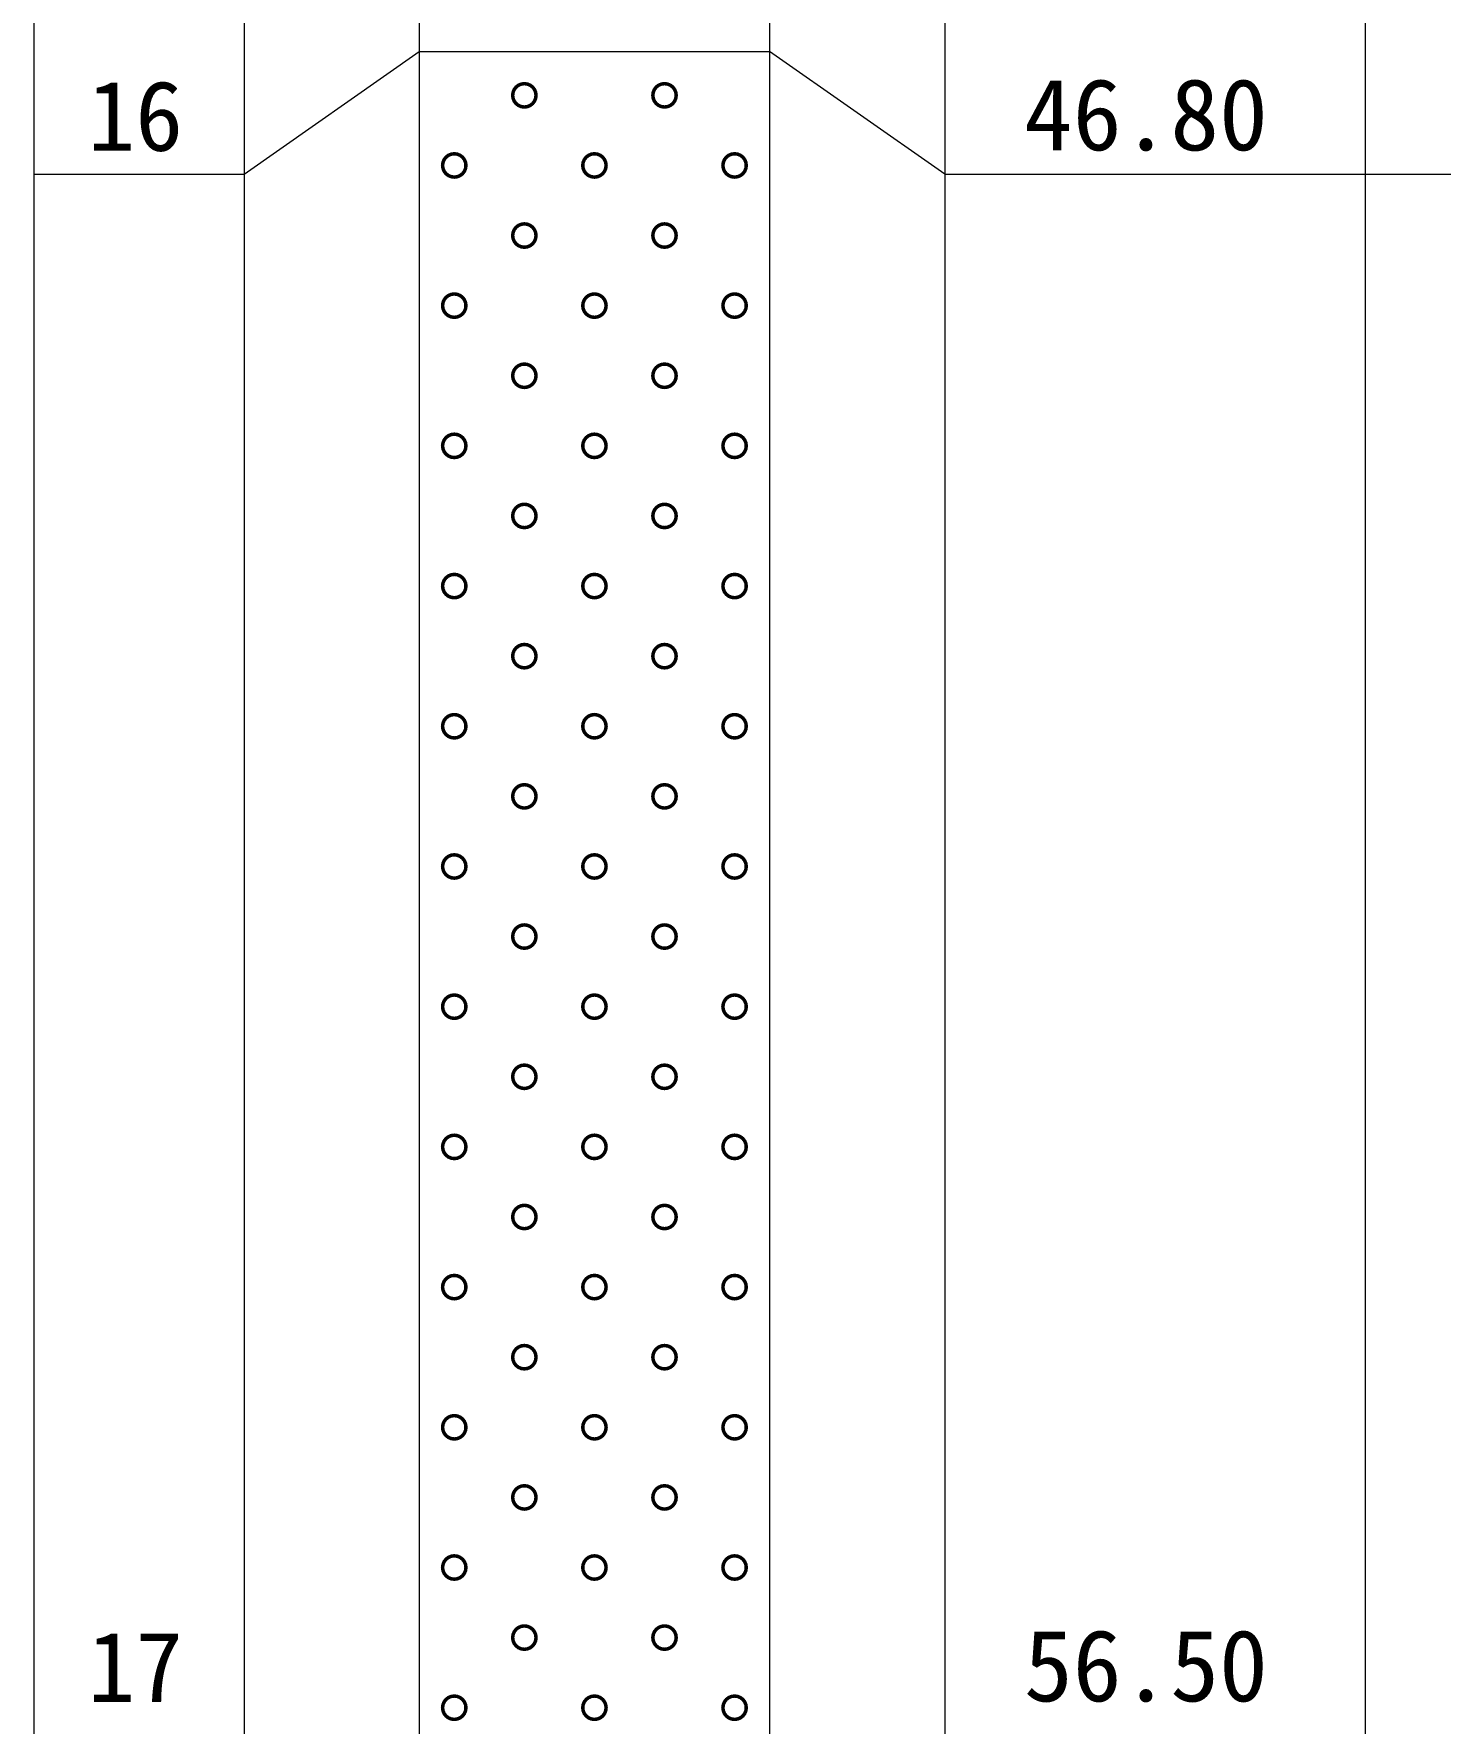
# Model space of a CAD drawing. Header units: inches. Extents: x -27 to 109, y -724 to 26.
# Drawn here: x 15.88 to 23.91, y -55.44 to -45.8 of the extents above; entities that cross this region are included whole.
import ezdxf

# ---------------------------------------------------------------- set-up
doc = ezdxf.new("R2010")
doc.units = ezdxf.units.IN
doc.header["$MEASUREMENT"] = 0
doc.layers.get('0').update_dxf_attribs({"lineweight": 0})
doc.styles.add('宋体', font='')
doc.styles.get('宋体').set_extended_font_data('宋体')

# ---------------------------------------------------------------- blocks, each defined once
blk = doc.blocks.new('lr_block_15')
at = {"color": 7, "const_width": 0.02}
for points in [[(18.7483, -46.1538), (18.7461, -46.1365), (18.7394, -46.1204), (18.7289, -46.1065), (18.715, -46.096), (18.6989, -46.0894), (18.6817, -46.0871), (18.6645, -46.0894), (18.6483, -46.096), (18.6345, -46.1065), (18.6239, -46.1204), (18.6173, -46.1365), (18.615, -46.1538), (18.6173, -46.1709), (18.6239, -46.1871), (18.6345, -46.2009), (18.6483, -46.2115), (18.6645, -46.2182), (18.6817, -46.2204), (18.6989, -46.2182), (18.715, -46.2115), (18.7289, -46.2009), (18.7394, -46.1871), (18.7461, -46.1709), (18.7483, -46.1538)], [(19.5483, -46.1538), (19.5461, -46.1365), (19.5394, -46.1204), (19.5289, -46.1065), (19.515, -46.096), (19.4989, -46.0894), (19.4817, -46.0871), (19.4645, -46.0894), (19.4483, -46.096), (19.4345, -46.1065), (19.4239, -46.1204), (19.4173, -46.1365), (19.415, -46.1538), (19.4173, -46.1709), (19.4239, -46.1871), (19.4345, -46.2009), (19.4483, -46.2115), (19.4645, -46.2182), (19.4817, -46.2204), (19.4989, -46.2182), (19.515, -46.2115), (19.5289, -46.2009), (19.5394, -46.1871), (19.5461, -46.1709), (19.5483, -46.1538)], [(18.3483, -46.5538), (18.3461, -46.5365), (18.3394, -46.5204), (18.3289, -46.5065), (18.315, -46.496), (18.2989, -46.4893), (18.2817, -46.4871), (18.2645, -46.4893), (18.2483, -46.496), (18.2345, -46.5065), (18.2239, -46.5204), (18.2173, -46.5365), (18.215, -46.5538), (18.2173, -46.571), (18.2239, -46.5871), (18.2345, -46.6009), (18.2483, -46.6115), (18.2645, -46.6181), (18.2817, -46.6204), (18.2989, -46.6181), (18.315, -46.6115), (18.3289, -46.6009), (18.3394, -46.5871), (18.3461, -46.571), (18.3483, -46.5538)], [(19.1483, -46.5538), (19.1461, -46.5365), (19.1394, -46.5204), (19.1289, -46.5065), (19.115, -46.496), (19.0989, -46.4893), (19.0817, -46.4871), (19.0645, -46.4893), (19.0483, -46.496), (19.0345, -46.5065), (19.0239, -46.5204), (19.0173, -46.5365), (19.015, -46.5538), (19.0173, -46.571), (19.0239, -46.5871), (19.0345, -46.6009), (19.0483, -46.6115), (19.0645, -46.6181), (19.0817, -46.6204), (19.0989, -46.6181), (19.115, -46.6115), (19.1289, -46.6009), (19.1394, -46.5871), (19.1461, -46.571), (19.1483, -46.5538)], [(19.9483, -46.5538), (19.9461, -46.5365), (19.9394, -46.5204), (19.9289, -46.5065), (19.915, -46.496), (19.8989, -46.4893), (19.8817, -46.4871), (19.8645, -46.4893), (19.8483, -46.496), (19.8345, -46.5065), (19.8239, -46.5204), (19.8173, -46.5365), (19.815, -46.5538), (19.8173, -46.571), (19.8239, -46.5871), (19.8345, -46.6009), (19.8483, -46.6115), (19.8645, -46.6181), (19.8817, -46.6204), (19.8989, -46.6181), (19.915, -46.6115), (19.9289, -46.6009), (19.9394, -46.5871), (19.9461, -46.571), (19.9483, -46.5538)], [(18.7483, -46.9537), (18.7461, -46.9365), (18.7394, -46.9204), (18.7289, -46.9066), (18.715, -46.896), (18.6989, -46.8893), (18.6817, -46.8871), (18.6645, -46.8893), (18.6483, -46.896), (18.6345, -46.9066), (18.6239, -46.9204), (18.6173, -46.9365), (18.615, -46.9537), (18.6173, -46.9709), (18.6239, -46.9871), (18.6345, -47.001), (18.6483, -47.0115), (18.6645, -47.0181), (18.6817, -47.0204), (18.6989, -47.0181), (18.715, -47.0115), (18.7289, -47.001), (18.7394, -46.9871), (18.7461, -46.9709), (18.7483, -46.9537)], [(19.5483, -46.9537), (19.5461, -46.9365), (19.5394, -46.9204), (19.5289, -46.9066), (19.515, -46.896), (19.4989, -46.8893), (19.4817, -46.8871), (19.4645, -46.8893), (19.4483, -46.896), (19.4345, -46.9066), (19.4239, -46.9204), (19.4173, -46.9365), (19.415, -46.9537), (19.4173, -46.9709), (19.4239, -46.9871), (19.4345, -47.001), (19.4483, -47.0115), (19.4645, -47.0181), (19.4817, -47.0204), (19.4989, -47.0181), (19.515, -47.0115), (19.5289, -47.001), (19.5394, -46.9871), (19.5461, -46.9709), (19.5483, -46.9537)], [(18.3483, -47.3537), (18.3461, -47.3366), (18.3394, -47.3204), (18.3289, -47.3065), (18.315, -47.296), (18.2989, -47.2893), (18.2817, -47.2871), (18.2645, -47.2893), (18.2483, -47.296), (18.2345, -47.3065), (18.2239, -47.3204), (18.2173, -47.3366), (18.215, -47.3537), (18.2173, -47.3709), (18.2239, -47.3871), (18.2345, -47.4009), (18.2483, -47.4115), (18.2645, -47.4181), (18.2817, -47.4204), (18.2989, -47.4181), (18.315, -47.4115), (18.3289, -47.4009), (18.3394, -47.3871), (18.3461, -47.3709), (18.3483, -47.3537)], [(19.1483, -47.3537), (19.1461, -47.3366), (19.1394, -47.3204), (19.1289, -47.3065), (19.115, -47.296), (19.0989, -47.2893), (19.0817, -47.2871), (19.0645, -47.2893), (19.0483, -47.296), (19.0345, -47.3065), (19.0239, -47.3204), (19.0173, -47.3366), (19.015, -47.3537), (19.0173, -47.3709), (19.0239, -47.3871), (19.0345, -47.4009), (19.0483, -47.4115), (19.0645, -47.4181), (19.0817, -47.4204), (19.0989, -47.4181), (19.115, -47.4115), (19.1289, -47.4009), (19.1394, -47.3871), (19.1461, -47.3709), (19.1483, -47.3537)], [(19.9483, -47.3537), (19.9461, -47.3366), (19.9394, -47.3204), (19.9289, -47.3065), (19.915, -47.296), (19.8989, -47.2893), (19.8817, -47.2871), (19.8645, -47.2893), (19.8483, -47.296), (19.8345, -47.3065), (19.8239, -47.3204), (19.8173, -47.3366), (19.815, -47.3537), (19.8173, -47.3709), (19.8239, -47.3871), (19.8345, -47.4009), (19.8483, -47.4115), (19.8645, -47.4181), (19.8817, -47.4204), (19.8989, -47.4181), (19.915, -47.4115), (19.9289, -47.4009), (19.9394, -47.3871), (19.9461, -47.3709), (19.9483, -47.3537)], [(18.7483, -47.7537), (18.7461, -47.7365), (18.7394, -47.7204), (18.7289, -47.7065), (18.715, -47.696), (18.6989, -47.6893), (18.6817, -47.6871), (18.6645, -47.6893), (18.6483, -47.696), (18.6345, -47.7065), (18.6239, -47.7204), (18.6173, -47.7365), (18.615, -47.7537), (18.6173, -47.7709), (18.6239, -47.7871), (18.6345, -47.8009), (18.6483, -47.8115), (18.6645, -47.8182), (18.6817, -47.8204), (18.6989, -47.8182), (18.715, -47.8115), (18.7289, -47.8009), (18.7394, -47.7871), (18.7461, -47.7709), (18.7483, -47.7537)], [(19.5483, -47.7537), (19.5461, -47.7365), (19.5394, -47.7204), (19.5289, -47.7065), (19.515, -47.696), (19.4989, -47.6893), (19.4817, -47.6871), (19.4645, -47.6893), (19.4483, -47.696), (19.4345, -47.7065), (19.4239, -47.7204), (19.4173, -47.7365), (19.415, -47.7537), (19.4173, -47.7709), (19.4239, -47.7871), (19.4345, -47.8009), (19.4483, -47.8115), (19.4645, -47.8182), (19.4817, -47.8204), (19.4989, -47.8182), (19.515, -47.8115), (19.5289, -47.8009), (19.5394, -47.7871), (19.5461, -47.7709), (19.5483, -47.7537)], [(18.3483, -48.1538), (18.3461, -48.1365), (18.3394, -48.1204), (18.3289, -48.1065), (18.315, -48.096), (18.2989, -48.0893), (18.2817, -48.0871), (18.2645, -48.0893), (18.2483, -48.096), (18.2345, -48.1065), (18.2239, -48.1204), (18.2173, -48.1365), (18.215, -48.1538), (18.2173, -48.1709), (18.2239, -48.1871), (18.2345, -48.2009), (18.2483, -48.2115), (18.2645, -48.2181), (18.2817, -48.2204), (18.2989, -48.2181), (18.315, -48.2115), (18.3289, -48.2009), (18.3394, -48.1871), (18.3461, -48.1709), (18.3483, -48.1538)], [(19.1483, -48.1538), (19.1461, -48.1365), (19.1394, -48.1204), (19.1289, -48.1065), (19.115, -48.096), (19.0989, -48.0893), (19.0817, -48.0871), (19.0645, -48.0893), (19.0483, -48.096), (19.0345, -48.1065), (19.0239, -48.1204), (19.0173, -48.1365), (19.015, -48.1538), (19.0173, -48.1709), (19.0239, -48.1871), (19.0345, -48.2009), (19.0483, -48.2115), (19.0645, -48.2181), (19.0817, -48.2204), (19.0989, -48.2181), (19.115, -48.2115), (19.1289, -48.2009), (19.1394, -48.1871), (19.1461, -48.1709), (19.1483, -48.1538)], [(19.9483, -48.1538), (19.9461, -48.1365), (19.9394, -48.1204), (19.9289, -48.1065), (19.915, -48.096), (19.8989, -48.0893), (19.8817, -48.0871), (19.8645, -48.0893), (19.8483, -48.096), (19.8345, -48.1065), (19.8239, -48.1204), (19.8173, -48.1365), (19.815, -48.1538), (19.8173, -48.1709), (19.8239, -48.1871), (19.8345, -48.2009), (19.8483, -48.2115), (19.8645, -48.2181), (19.8817, -48.2204), (19.8989, -48.2181), (19.915, -48.2115), (19.9289, -48.2009), (19.9394, -48.1871), (19.9461, -48.1709), (19.9483, -48.1538)], [(18.7483, -48.5537), (18.7461, -48.5365), (18.7394, -48.5204), (18.7289, -48.5065), (18.715, -48.496), (18.6989, -48.4893), (18.6817, -48.4871), (18.6645, -48.4893), (18.6483, -48.496), (18.6345, -48.5065), (18.6239, -48.5204), (18.6173, -48.5365), (18.615, -48.5537), (18.6173, -48.5709), (18.6239, -48.5871), (18.6345, -48.6009), (18.6483, -48.6115), (18.6645, -48.6181), (18.6817, -48.6204), (18.6989, -48.6181), (18.715, -48.6115), (18.7289, -48.6009), (18.7394, -48.5871), (18.7461, -48.5709), (18.7483, -48.5537)], [(19.5483, -48.5537), (19.5461, -48.5365), (19.5394, -48.5204), (19.5289, -48.5065), (19.515, -48.496), (19.4989, -48.4893), (19.4817, -48.4871), (19.4645, -48.4893), (19.4483, -48.496), (19.4345, -48.5065), (19.4239, -48.5204), (19.4173, -48.5365), (19.415, -48.5537), (19.4173, -48.5709), (19.4239, -48.5871), (19.4345, -48.6009), (19.4483, -48.6115), (19.4645, -48.6181), (19.4817, -48.6204), (19.4989, -48.6181), (19.515, -48.6115), (19.5289, -48.6009), (19.5394, -48.5871), (19.5461, -48.5709), (19.5483, -48.5537)], [(18.3483, -48.9537), (18.3461, -48.9365), (18.3394, -48.9204), (18.3289, -48.9065), (18.315, -48.896), (18.2989, -48.8893), (18.2817, -48.8871), (18.2645, -48.8893), (18.2483, -48.896), (18.2345, -48.9065), (18.2239, -48.9204), (18.2173, -48.9365), (18.215, -48.9537), (18.2173, -48.9709), (18.2239, -48.9871), (18.2345, -49.0009), (18.2483, -49.0115), (18.2645, -49.0181), (18.2817, -49.0204), (18.2989, -49.0181), (18.315, -49.0115), (18.3289, -49.0009), (18.3394, -48.9871), (18.3461, -48.9709), (18.3483, -48.9537)], [(19.1483, -48.9537), (19.1461, -48.9365), (19.1394, -48.9204), (19.1289, -48.9065), (19.115, -48.896), (19.0989, -48.8893), (19.0817, -48.8871), (19.0645, -48.8893), (19.0483, -48.896), (19.0345, -48.9065), (19.0239, -48.9204), (19.0173, -48.9365), (19.015, -48.9537), (19.0173, -48.9709), (19.0239, -48.9871), (19.0345, -49.0009), (19.0483, -49.0115), (19.0645, -49.0181), (19.0817, -49.0204), (19.0989, -49.0181), (19.115, -49.0115), (19.1289, -49.0009), (19.1394, -48.9871), (19.1461, -48.9709), (19.1483, -48.9537)], [(19.9483, -48.9537), (19.9461, -48.9365), (19.9394, -48.9204), (19.9289, -48.9065), (19.915, -48.896), (19.8989, -48.8893), (19.8817, -48.8871), (19.8645, -48.8893), (19.8483, -48.896), (19.8345, -48.9065), (19.8239, -48.9204), (19.8173, -48.9365), (19.815, -48.9537), (19.8173, -48.9709), (19.8239, -48.9871), (19.8345, -49.0009), (19.8483, -49.0115), (19.8645, -49.0181), (19.8817, -49.0204), (19.8989, -49.0181), (19.915, -49.0115), (19.9289, -49.0009), (19.9394, -48.9871), (19.9461, -48.9709), (19.9483, -48.9537)], [(18.7483, -49.3537), (18.7461, -49.3365), (18.7394, -49.3204), (18.7289, -49.3065), (18.715, -49.296), (18.6989, -49.2893), (18.6817, -49.2871), (18.6645, -49.2893), (18.6483, -49.296), (18.6345, -49.3065), (18.6239, -49.3204), (18.6173, -49.3365), (18.615, -49.3537), (18.6173, -49.3709), (18.6239, -49.3871), (18.6345, -49.4009), (18.6483, -49.4115), (18.6645, -49.4181), (18.6817, -49.4204), (18.6989, -49.4181), (18.715, -49.4115), (18.7289, -49.4009), (18.7394, -49.3871), (18.7461, -49.3709), (18.7483, -49.3537)], [(19.5483, -49.3537), (19.5461, -49.3365), (19.5394, -49.3204), (19.5289, -49.3065), (19.515, -49.296), (19.4989, -49.2893), (19.4817, -49.2871), (19.4645, -49.2893), (19.4483, -49.296), (19.4345, -49.3065), (19.4239, -49.3204), (19.4173, -49.3365), (19.415, -49.3537), (19.4173, -49.3709), (19.4239, -49.3871), (19.4345, -49.4009), (19.4483, -49.4115), (19.4645, -49.4181), (19.4817, -49.4204), (19.4989, -49.4181), (19.515, -49.4115), (19.5289, -49.4009), (19.5394, -49.3871), (19.5461, -49.3709), (19.5483, -49.3537)], [(18.3483, -49.7537), (18.3461, -49.7365), (18.3394, -49.7204), (18.3289, -49.7065), (18.315, -49.696), (18.2989, -49.6893), (18.2817, -49.6871), (18.2645, -49.6893), (18.2483, -49.696), (18.2345, -49.7065), (18.2239, -49.7204), (18.2173, -49.7365), (18.215, -49.7537), (18.2173, -49.7709), (18.2239, -49.7871), (18.2345, -49.8009), (18.2483, -49.8115), (18.2645, -49.8181), (18.2817, -49.8204), (18.2989, -49.8181), (18.315, -49.8115), (18.3289, -49.8009), (18.3394, -49.7871), (18.3461, -49.7709), (18.3483, -49.7537)], [(19.1483, -49.7537), (19.1461, -49.7365), (19.1394, -49.7204), (19.1289, -49.7065), (19.115, -49.696), (19.0989, -49.6893), (19.0817, -49.6871), (19.0645, -49.6893), (19.0483, -49.696), (19.0345, -49.7065), (19.0239, -49.7204), (19.0173, -49.7365), (19.015, -49.7537), (19.0173, -49.7709), (19.0239, -49.7871), (19.0345, -49.8009), (19.0483, -49.8115), (19.0645, -49.8181), (19.0817, -49.8204), (19.0989, -49.8181), (19.115, -49.8115), (19.1289, -49.8009), (19.1394, -49.7871), (19.1461, -49.7709), (19.1483, -49.7537)], [(19.9483, -49.7537), (19.9461, -49.7365), (19.9394, -49.7204), (19.9289, -49.7065), (19.915, -49.696), (19.8989, -49.6893), (19.8817, -49.6871), (19.8645, -49.6893), (19.8483, -49.696), (19.8345, -49.7065), (19.8239, -49.7204), (19.8173, -49.7365), (19.815, -49.7537), (19.8173, -49.7709), (19.8239, -49.7871), (19.8345, -49.8009), (19.8483, -49.8115), (19.8645, -49.8181), (19.8817, -49.8204), (19.8989, -49.8181), (19.915, -49.8115), (19.9289, -49.8009), (19.9394, -49.7871), (19.9461, -49.7709), (19.9483, -49.7537)], [(18.7483, -50.1537), (18.7461, -50.1365), (18.7394, -50.1204), (18.7289, -50.1065), (18.715, -50.096), (18.6989, -50.0893), (18.6817, -50.0871), (18.6645, -50.0893), (18.6483, -50.096), (18.6345, -50.1065), (18.6239, -50.1204), (18.6173, -50.1365), (18.615, -50.1537), (18.6173, -50.1709), (18.6239, -50.1871), (18.6345, -50.2009), (18.6483, -50.2115), (18.6645, -50.2181), (18.6817, -50.2204), (18.6989, -50.2181), (18.715, -50.2115), (18.7289, -50.2009), (18.7394, -50.1871), (18.7461, -50.1709), (18.7483, -50.1537)], [(19.5483, -50.1537), (19.5461, -50.1365), (19.5394, -50.1204), (19.5289, -50.1065), (19.515, -50.096), (19.4989, -50.0893), (19.4817, -50.0871), (19.4645, -50.0893), (19.4483, -50.096), (19.4345, -50.1065), (19.4239, -50.1204), (19.4173, -50.1365), (19.415, -50.1537), (19.4173, -50.1709), (19.4239, -50.1871), (19.4345, -50.2009), (19.4483, -50.2115), (19.4645, -50.2181), (19.4817, -50.2204), (19.4989, -50.2181), (19.515, -50.2115), (19.5289, -50.2009), (19.5394, -50.1871), (19.5461, -50.1709), (19.5483, -50.1537)], [(18.3483, -50.5537), (18.3461, -50.5365), (18.3394, -50.5204), (18.3289, -50.5065), (18.315, -50.496), (18.2989, -50.4893), (18.2817, -50.4871), (18.2645, -50.4893), (18.2483, -50.496), (18.2345, -50.5065), (18.2239, -50.5204), (18.2173, -50.5365), (18.215, -50.5537), (18.2173, -50.5709), (18.2239, -50.5871), (18.2345, -50.6009), (18.2483, -50.6115), (18.2645, -50.6181), (18.2817, -50.6204), (18.2989, -50.6181), (18.315, -50.6115), (18.3289, -50.6009), (18.3394, -50.5871), (18.3461, -50.5709), (18.3483, -50.5537)], [(19.1483, -50.5537), (19.1461, -50.5365), (19.1394, -50.5204), (19.1289, -50.5065), (19.115, -50.496), (19.0989, -50.4893), (19.0817, -50.4871), (19.0645, -50.4893), (19.0483, -50.496), (19.0345, -50.5065), (19.0239, -50.5204), (19.0173, -50.5365), (19.015, -50.5537), (19.0173, -50.5709), (19.0239, -50.5871), (19.0345, -50.6009), (19.0483, -50.6115), (19.0645, -50.6181), (19.0817, -50.6204), (19.0989, -50.6181), (19.115, -50.6115), (19.1289, -50.6009), (19.1394, -50.5871), (19.1461, -50.5709), (19.1483, -50.5537)], [(19.9483, -50.5537), (19.9461, -50.5365), (19.9394, -50.5204), (19.9289, -50.5065), (19.915, -50.496), (19.8989, -50.4893), (19.8817, -50.4871), (19.8645, -50.4893), (19.8483, -50.496), (19.8345, -50.5065), (19.8239, -50.5204), (19.8173, -50.5365), (19.815, -50.5537), (19.8173, -50.5709), (19.8239, -50.5871), (19.8345, -50.6009), (19.8483, -50.6115), (19.8645, -50.6181), (19.8817, -50.6204), (19.8989, -50.6181), (19.915, -50.6115), (19.9289, -50.6009), (19.9394, -50.5871), (19.9461, -50.5709), (19.9483, -50.5537)], [(18.7483, -50.9537), (18.7461, -50.9365), (18.7394, -50.9204), (18.7289, -50.9065), (18.715, -50.896), (18.6989, -50.8893), (18.6817, -50.8871), (18.6645, -50.8893), (18.6483, -50.896), (18.6345, -50.9065), (18.6239, -50.9204), (18.6173, -50.9365), (18.615, -50.9537), (18.6173, -50.9709), (18.6239, -50.9871), (18.6345, -51.0009), (18.6483, -51.0115), (18.6645, -51.0181), (18.6817, -51.0204), (18.6989, -51.0181), (18.715, -51.0115), (18.7289, -51.0009), (18.7394, -50.9871), (18.7461, -50.9709), (18.7483, -50.9537)], [(19.5483, -50.9537), (19.5461, -50.9365), (19.5394, -50.9204), (19.5289, -50.9065), (19.515, -50.896), (19.4989, -50.8893), (19.4817, -50.8871), (19.4645, -50.8893), (19.4483, -50.896), (19.4345, -50.9065), (19.4239, -50.9204), (19.4173, -50.9365), (19.415, -50.9537), (19.4173, -50.9709), (19.4239, -50.9871), (19.4345, -51.0009), (19.4483, -51.0115), (19.4645, -51.0181), (19.4817, -51.0204), (19.4989, -51.0181), (19.515, -51.0115), (19.5289, -51.0009), (19.5394, -50.9871), (19.5461, -50.9709), (19.5483, -50.9537)], [(18.3483, -51.3537), (18.3461, -51.3365), (18.3394, -51.3204), (18.3289, -51.3065), (18.315, -51.296), (18.2989, -51.2893), (18.2817, -51.2871), (18.2645, -51.2893), (18.2483, -51.296), (18.2345, -51.3065), (18.2239, -51.3204), (18.2173, -51.3365), (18.215, -51.3537), (18.2173, -51.3709), (18.2239, -51.3871), (18.2345, -51.4009), (18.2483, -51.4115), (18.2645, -51.4181), (18.2817, -51.4204), (18.2989, -51.4181), (18.315, -51.4115), (18.3289, -51.4009), (18.3394, -51.3871), (18.3461, -51.3709), (18.3483, -51.3537)], [(19.1483, -51.3537), (19.1461, -51.3365), (19.1394, -51.3204), (19.1289, -51.3065), (19.115, -51.296), (19.0989, -51.2893), (19.0817, -51.2871), (19.0645, -51.2893), (19.0483, -51.296), (19.0345, -51.3065), (19.0239, -51.3204), (19.0173, -51.3365), (19.015, -51.3537), (19.0173, -51.3709), (19.0239, -51.3871), (19.0345, -51.4009), (19.0483, -51.4115), (19.0645, -51.4181), (19.0817, -51.4204), (19.0989, -51.4181), (19.115, -51.4115), (19.1289, -51.4009), (19.1394, -51.3871), (19.1461, -51.3709), (19.1483, -51.3537)], [(19.9483, -51.3537), (19.9461, -51.3365), (19.9394, -51.3204), (19.9289, -51.3065), (19.915, -51.296), (19.8989, -51.2893), (19.8817, -51.2871), (19.8645, -51.2893), (19.8483, -51.296), (19.8345, -51.3065), (19.8239, -51.3204), (19.8173, -51.3365), (19.815, -51.3537), (19.8173, -51.3709), (19.8239, -51.3871), (19.8345, -51.4009), (19.8483, -51.4115), (19.8645, -51.4181), (19.8817, -51.4204), (19.8989, -51.4181), (19.915, -51.4115), (19.9289, -51.4009), (19.9394, -51.3871), (19.9461, -51.3709), (19.9483, -51.3537)], [(18.7483, -51.7537), (18.7461, -51.7365), (18.7394, -51.7204), (18.7289, -51.7065), (18.715, -51.696), (18.6989, -51.6893), (18.6817, -51.6871), (18.6645, -51.6893), (18.6483, -51.696), (18.6345, -51.7065), (18.6239, -51.7204), (18.6173, -51.7365), (18.615, -51.7537), (18.6173, -51.7709), (18.6239, -51.7871), (18.6345, -51.8009), (18.6483, -51.8115), (18.6645, -51.8181), (18.6817, -51.8204), (18.6989, -51.8181), (18.715, -51.8115), (18.7289, -51.8009), (18.7394, -51.7871), (18.7461, -51.7709), (18.7483, -51.7537)], [(19.5483, -51.7537), (19.5461, -51.7365), (19.5394, -51.7204), (19.5289, -51.7065), (19.515, -51.696), (19.4989, -51.6893), (19.4817, -51.6871), (19.4645, -51.6893), (19.4483, -51.696), (19.4345, -51.7065), (19.4239, -51.7204), (19.4173, -51.7365), (19.415, -51.7537), (19.4173, -51.7709), (19.4239, -51.7871), (19.4345, -51.8009), (19.4483, -51.8115), (19.4645, -51.8181), (19.4817, -51.8204), (19.4989, -51.8181), (19.515, -51.8115), (19.5289, -51.8009), (19.5394, -51.7871), (19.5461, -51.7709), (19.5483, -51.7537)], [(18.3483, -52.1537), (18.3461, -52.1365), (18.3394, -52.1204), (18.3289, -52.1065), (18.315, -52.096), (18.2989, -52.0893), (18.2817, -52.0871), (18.2645, -52.0893), (18.2483, -52.096), (18.2345, -52.1065), (18.2239, -52.1204), (18.2173, -52.1365), (18.215, -52.1537), (18.2173, -52.1709), (18.2239, -52.1871), (18.2345, -52.2009), (18.2483, -52.2115), (18.2645, -52.2181), (18.2817, -52.2204), (18.2989, -52.2181), (18.315, -52.2115), (18.3289, -52.2009), (18.3394, -52.1871), (18.3461, -52.1709), (18.3483, -52.1537)], [(19.1483, -52.1537), (19.1461, -52.1365), (19.1394, -52.1204), (19.1289, -52.1065), (19.115, -52.096), (19.0989, -52.0893), (19.0817, -52.0871), (19.0645, -52.0893), (19.0483, -52.096), (19.0345, -52.1065), (19.0239, -52.1204), (19.0173, -52.1365), (19.015, -52.1537), (19.0173, -52.1709), (19.0239, -52.1871), (19.0345, -52.2009), (19.0483, -52.2115), (19.0645, -52.2181), (19.0817, -52.2204), (19.0989, -52.2181), (19.115, -52.2115), (19.1289, -52.2009), (19.1394, -52.1871), (19.1461, -52.1709), (19.1483, -52.1537)], [(19.9483, -52.1537), (19.9461, -52.1365), (19.9394, -52.1204), (19.9289, -52.1065), (19.915, -52.096), (19.8989, -52.0893), (19.8817, -52.0871), (19.8645, -52.0893), (19.8483, -52.096), (19.8345, -52.1065), (19.8239, -52.1204), (19.8173, -52.1365), (19.815, -52.1537), (19.8173, -52.1709), (19.8239, -52.1871), (19.8345, -52.2009), (19.8483, -52.2115), (19.8645, -52.2181), (19.8817, -52.2204), (19.8989, -52.2181), (19.915, -52.2115), (19.9289, -52.2009), (19.9394, -52.1871), (19.9461, -52.1709), (19.9483, -52.1537)], [(18.7483, -52.5537), (18.7461, -52.5365), (18.7394, -52.5204), (18.7289, -52.5065), (18.715, -52.496), (18.6989, -52.4893), (18.6817, -52.4871), (18.6645, -52.4893), (18.6483, -52.496), (18.6345, -52.5065), (18.6239, -52.5204), (18.6173, -52.5365), (18.615, -52.5537), (18.6173, -52.5709), (18.6239, -52.5871), (18.6345, -52.6009), (18.6483, -52.6115), (18.6645, -52.6181), (18.6817, -52.6204), (18.6989, -52.6181), (18.715, -52.6115), (18.7289, -52.6009), (18.7394, -52.5871), (18.7461, -52.5709), (18.7483, -52.5537)], [(19.5483, -52.5537), (19.5461, -52.5365), (19.5394, -52.5204), (19.5289, -52.5065), (19.515, -52.496), (19.4989, -52.4893), (19.4817, -52.4871), (19.4645, -52.4893), (19.4483, -52.496), (19.4345, -52.5065), (19.4239, -52.5204), (19.4173, -52.5365), (19.415, -52.5537), (19.4173, -52.5709), (19.4239, -52.5871), (19.4345, -52.6009), (19.4483, -52.6115), (19.4645, -52.6181), (19.4817, -52.6204), (19.4989, -52.6181), (19.515, -52.6115), (19.5289, -52.6009), (19.5394, -52.5871), (19.5461, -52.5709), (19.5483, -52.5537)], [(18.3483, -52.9537), (18.3461, -52.9365), (18.3394, -52.9204), (18.3289, -52.9065), (18.315, -52.896), (18.2989, -52.8893), (18.2817, -52.8871), (18.2645, -52.8893), (18.2483, -52.896), (18.2345, -52.9065), (18.2239, -52.9204), (18.2173, -52.9365), (18.215, -52.9537), (18.2173, -52.9709), (18.2239, -52.9871), (18.2345, -53.0009), (18.2483, -53.0115), (18.2645, -53.0181), (18.2817, -53.0204), (18.2989, -53.0181), (18.315, -53.0115), (18.3289, -53.0009), (18.3394, -52.9871), (18.3461, -52.9709), (18.3483, -52.9537)], [(19.1483, -52.9537), (19.1461, -52.9365), (19.1394, -52.9204), (19.1289, -52.9065), (19.115, -52.896), (19.0989, -52.8893), (19.0817, -52.8871), (19.0645, -52.8893), (19.0483, -52.896), (19.0345, -52.9065), (19.0239, -52.9204), (19.0173, -52.9365), (19.015, -52.9537), (19.0173, -52.9709), (19.0239, -52.9871), (19.0345, -53.0009), (19.0483, -53.0115), (19.0645, -53.0181), (19.0817, -53.0204), (19.0989, -53.0181), (19.115, -53.0115), (19.1289, -53.0009), (19.1394, -52.9871), (19.1461, -52.9709), (19.1483, -52.9537)], [(19.9483, -52.9537), (19.9461, -52.9365), (19.9394, -52.9204), (19.9289, -52.9065), (19.915, -52.896), (19.8989, -52.8893), (19.8817, -52.8871), (19.8645, -52.8893), (19.8483, -52.896), (19.8345, -52.9065), (19.8239, -52.9204), (19.8173, -52.9365), (19.815, -52.9537), (19.8173, -52.9709), (19.8239, -52.9871), (19.8345, -53.0009), (19.8483, -53.0115), (19.8645, -53.0181), (19.8817, -53.0204), (19.8989, -53.0181), (19.915, -53.0115), (19.9289, -53.0009), (19.9394, -52.9871), (19.9461, -52.9709), (19.9483, -52.9537)], [(18.7483, -53.3537), (18.7461, -53.3365), (18.7394, -53.3204), (18.7289, -53.3065), (18.715, -53.296), (18.6989, -53.2893), (18.6817, -53.2871), (18.6645, -53.2893), (18.6483, -53.296), (18.6345, -53.3065), (18.6239, -53.3204), (18.6173, -53.3365), (18.615, -53.3537), (18.6173, -53.3709), (18.6239, -53.3871), (18.6345, -53.4009), (18.6483, -53.4115), (18.6645, -53.4181), (18.6817, -53.4204), (18.6989, -53.4181), (18.715, -53.4115), (18.7289, -53.4009), (18.7394, -53.3871), (18.7461, -53.3709), (18.7483, -53.3537)], [(19.5483, -53.3537), (19.5461, -53.3365), (19.5394, -53.3204), (19.5289, -53.3065), (19.515, -53.296), (19.4989, -53.2893), (19.4817, -53.2871), (19.4645, -53.2893), (19.4483, -53.296), (19.4345, -53.3065), (19.4239, -53.3204), (19.4173, -53.3365), (19.415, -53.3537), (19.4173, -53.3709), (19.4239, -53.3871), (19.4345, -53.4009), (19.4483, -53.4115), (19.4645, -53.4181), (19.4817, -53.4204), (19.4989, -53.4181), (19.515, -53.4115), (19.5289, -53.4009), (19.5394, -53.3871), (19.5461, -53.3709), (19.5483, -53.3537)], [(18.3483, -53.7537), (18.3461, -53.7365), (18.3394, -53.7204), (18.3289, -53.7065), (18.315, -53.696), (18.2989, -53.6893), (18.2817, -53.6871), (18.2645, -53.6893), (18.2483, -53.696), (18.2345, -53.7065), (18.2239, -53.7204), (18.2173, -53.7365), (18.215, -53.7537), (18.2173, -53.7709), (18.2239, -53.7871), (18.2345, -53.8009), (18.2483, -53.8115), (18.2645, -53.8181), (18.2817, -53.8204), (18.2989, -53.8181), (18.315, -53.8115), (18.3289, -53.8009), (18.3394, -53.7871), (18.3461, -53.7709), (18.3483, -53.7537)], [(19.1483, -53.7537), (19.1461, -53.7365), (19.1394, -53.7204), (19.1289, -53.7065), (19.115, -53.696), (19.0989, -53.6893), (19.0817, -53.6871), (19.0645, -53.6893), (19.0483, -53.696), (19.0345, -53.7065), (19.0239, -53.7204), (19.0173, -53.7365), (19.015, -53.7537), (19.0173, -53.7709), (19.0239, -53.7871), (19.0345, -53.8009), (19.0483, -53.8115), (19.0645, -53.8181), (19.0817, -53.8204), (19.0989, -53.8181), (19.115, -53.8115), (19.1289, -53.8009), (19.1394, -53.7871), (19.1461, -53.7709), (19.1483, -53.7537)], [(19.9483, -53.7537), (19.9461, -53.7365), (19.9394, -53.7204), (19.9289, -53.7065), (19.915, -53.696), (19.8989, -53.6893), (19.8817, -53.6871), (19.8645, -53.6893), (19.8483, -53.696), (19.8345, -53.7065), (19.8239, -53.7204), (19.8173, -53.7365), (19.815, -53.7537), (19.8173, -53.7709), (19.8239, -53.7871), (19.8345, -53.8009), (19.8483, -53.8115), (19.8645, -53.8181), (19.8817, -53.8204), (19.8989, -53.8181), (19.915, -53.8115), (19.9289, -53.8009), (19.9394, -53.7871), (19.9461, -53.7709), (19.9483, -53.7537)], [(18.7483, -54.1537), (18.7461, -54.1365), (18.7394, -54.1204), (18.7289, -54.1065), (18.715, -54.096), (18.6989, -54.0893), (18.6817, -54.0871), (18.6645, -54.0893), (18.6483, -54.096), (18.6345, -54.1065), (18.6239, -54.1204), (18.6173, -54.1365), (18.615, -54.1537), (18.6173, -54.1709), (18.6239, -54.1871), (18.6345, -54.2009), (18.6483, -54.2115), (18.6645, -54.2181), (18.6817, -54.2204), (18.6989, -54.2181), (18.715, -54.2115), (18.7289, -54.2009), (18.7394, -54.1871), (18.7461, -54.1709), (18.7483, -54.1537)], [(19.5483, -54.1537), (19.5461, -54.1365), (19.5394, -54.1204), (19.5289, -54.1065), (19.515, -54.096), (19.4989, -54.0893), (19.4817, -54.0871), (19.4645, -54.0893), (19.4483, -54.096), (19.4345, -54.1065), (19.4239, -54.1204), (19.4173, -54.1365), (19.415, -54.1537), (19.4173, -54.1709), (19.4239, -54.1871), (19.4345, -54.2009), (19.4483, -54.2115), (19.4645, -54.2181), (19.4817, -54.2204), (19.4989, -54.2181), (19.515, -54.2115), (19.5289, -54.2009), (19.5394, -54.1871), (19.5461, -54.1709), (19.5483, -54.1537)], [(18.3483, -54.5537), (18.3461, -54.5365), (18.3394, -54.5204), (18.3289, -54.5065), (18.315, -54.496), (18.2989, -54.4893), (18.2817, -54.4871), (18.2645, -54.4893), (18.2483, -54.496), (18.2345, -54.5065), (18.2239, -54.5204), (18.2173, -54.5365), (18.215, -54.5537), (18.2173, -54.5709), (18.2239, -54.5871), (18.2345, -54.6009), (18.2483, -54.6115), (18.2645, -54.6181), (18.2817, -54.6204), (18.2989, -54.6181), (18.315, -54.6115), (18.3289, -54.6009), (18.3394, -54.5871), (18.3461, -54.5709), (18.3483, -54.5537)], [(19.1483, -54.5537), (19.1461, -54.5365), (19.1394, -54.5204), (19.1289, -54.5065), (19.115, -54.496), (19.0989, -54.4893), (19.0817, -54.4871), (19.0645, -54.4893), (19.0483, -54.496), (19.0345, -54.5065), (19.0239, -54.5204), (19.0173, -54.5365), (19.015, -54.5537), (19.0173, -54.5709), (19.0239, -54.5871), (19.0345, -54.6009), (19.0483, -54.6115), (19.0645, -54.6181), (19.0817, -54.6204), (19.0989, -54.6181), (19.115, -54.6115), (19.1289, -54.6009), (19.1394, -54.5871), (19.1461, -54.5709), (19.1483, -54.5537)], [(19.9483, -54.5537), (19.9461, -54.5365), (19.9394, -54.5204), (19.9289, -54.5065), (19.915, -54.496), (19.8989, -54.4893), (19.8817, -54.4871), (19.8645, -54.4893), (19.8483, -54.496), (19.8345, -54.5065), (19.8239, -54.5204), (19.8173, -54.5365), (19.815, -54.5537), (19.8173, -54.5709), (19.8239, -54.5871), (19.8345, -54.6009), (19.8483, -54.6115), (19.8645, -54.6181), (19.8817, -54.6204), (19.8989, -54.6181), (19.915, -54.6115), (19.9289, -54.6009), (19.9394, -54.5871), (19.9461, -54.5709), (19.9483, -54.5537)], [(18.7483, -54.9537), (18.7461, -54.9365), (18.7394, -54.9204), (18.7289, -54.9065), (18.715, -54.896), (18.6989, -54.8893), (18.6817, -54.8871), (18.6645, -54.8893), (18.6483, -54.896), (18.6345, -54.9065), (18.6239, -54.9204), (18.6173, -54.9365), (18.615, -54.9537), (18.6173, -54.9709), (18.6239, -54.9871), (18.6345, -55.0009), (18.6483, -55.0115), (18.6645, -55.0181), (18.6817, -55.0204), (18.6989, -55.0181), (18.715, -55.0115), (18.7289, -55.0009), (18.7394, -54.9871), (18.7461, -54.9709), (18.7483, -54.9537)], [(19.5483, -54.9537), (19.5461, -54.9365), (19.5394, -54.9204), (19.5289, -54.9065), (19.515, -54.896), (19.4989, -54.8893), (19.4817, -54.8871), (19.4645, -54.8893), (19.4483, -54.896), (19.4345, -54.9065), (19.4239, -54.9204), (19.4173, -54.9365), (19.415, -54.9537), (19.4173, -54.9709), (19.4239, -54.9871), (19.4345, -55.0009), (19.4483, -55.0115), (19.4645, -55.0181), (19.4817, -55.0204), (19.4989, -55.0181), (19.515, -55.0115), (19.5289, -55.0009), (19.5394, -54.9871), (19.5461, -54.9709), (19.5483, -54.9537)], [(18.3483, -55.3537), (18.3461, -55.3365), (18.3394, -55.3204), (18.3289, -55.3065), (18.315, -55.296), (18.2989, -55.2893), (18.2817, -55.2871), (18.2645, -55.2893), (18.2483, -55.296), (18.2345, -55.3065), (18.2239, -55.3204), (18.2173, -55.3365), (18.215, -55.3537), (18.2173, -55.3709), (18.2239, -55.3871), (18.2345, -55.4009), (18.2483, -55.4115), (18.2645, -55.4181), (18.2817, -55.4204), (18.2989, -55.4181), (18.315, -55.4115), (18.3289, -55.4009), (18.3394, -55.3871), (18.3461, -55.3709), (18.3483, -55.3537)], [(19.1483, -55.3537), (19.1461, -55.3365), (19.1394, -55.3204), (19.1289, -55.3065), (19.115, -55.296), (19.0989, -55.2893), (19.0817, -55.2871), (19.0645, -55.2893), (19.0483, -55.296), (19.0345, -55.3065), (19.0239, -55.3204), (19.0173, -55.3365), (19.015, -55.3537), (19.0173, -55.3709), (19.0239, -55.3871), (19.0345, -55.4009), (19.0483, -55.4115), (19.0645, -55.4181), (19.0817, -55.4204), (19.0989, -55.4181), (19.115, -55.4115), (19.1289, -55.4009), (19.1394, -55.3871), (19.1461, -55.3709), (19.1483, -55.3537)], [(19.9483, -55.3537), (19.9461, -55.3365), (19.9394, -55.3204), (19.9289, -55.3065), (19.915, -55.296), (19.8989, -55.2893), (19.8817, -55.2871), (19.8645, -55.2893), (19.8483, -55.296), (19.8345, -55.3065), (19.8239, -55.3204), (19.8173, -55.3365), (19.815, -55.3537), (19.8173, -55.3709), (19.8239, -55.3871), (19.8345, -55.4009), (19.8483, -55.4115), (19.8645, -55.4181), (19.8817, -55.4204), (19.8989, -55.4181), (19.915, -55.4115), (19.9289, -55.4009), (19.9394, -55.3871), (19.9461, -55.3709), (19.9483, -55.3537)]]:
    blk.add_lwpolyline(points, dxfattribs=at)

msp = doc.modelspace()

# ---------------------------------------------------------------- linework, layer by layer
at = {"linetype": 'Continuous', "lineweight": 15}
for p, q in [((15.8817, 0.8962), (15.8817, -693.5538)), ((17.0817, 0.8962), (17.0817, -693.5538)), ((21.0817, 0.8962), (21.0817, -693.5538)), ((23.4817, 0.8962), (23.4817, -693.5538)), ((18.0817, -45.0037), (18.0817, -45.9038)), ((20.0817, -45.0037), (20.0817, -45.9038)), ((17.0817, -46.6037), (18.0817, -45.9038)), ((18.0817, -45.9038), (20.0817, -45.9038)), ((18.0817, -45.9038), (18.0817, -55.6038)), ((21.0817, -46.6037), (20.0817, -45.9038)), ((20.0817, -45.9038), (20.0817, -55.6038)), ((15.8817, -46.6037), (17.0817, -46.6037)), ((21.0817, -46.6037), (23.4817, -46.6037)), ((23.4817, -46.6037), (25.8817, -46.6037))]:
    msp.add_line(p, q, dxfattribs=at)

# ---------------------------------------------------------------- block references
at = {"color": 7}
msp.add_blockref('lr_block_15', (0, 0), dxfattribs=at)

# ---------------------------------------------------------------- texts
at = {"style": '宋体'}
for s, height, p in [('16', 0.4, (16.1891, -46.4704)), ('46.80', 0.4092, (21.5335, -46.4674)), ('17', 0.4, (16.1891, -55.3204)), ('56.50', 0.4092, (21.5335, -55.3173))]:
    msp.add_text(s, height=height, dxfattribs=at).set_placement(p)

doc.saveas('drawing.dxf')
